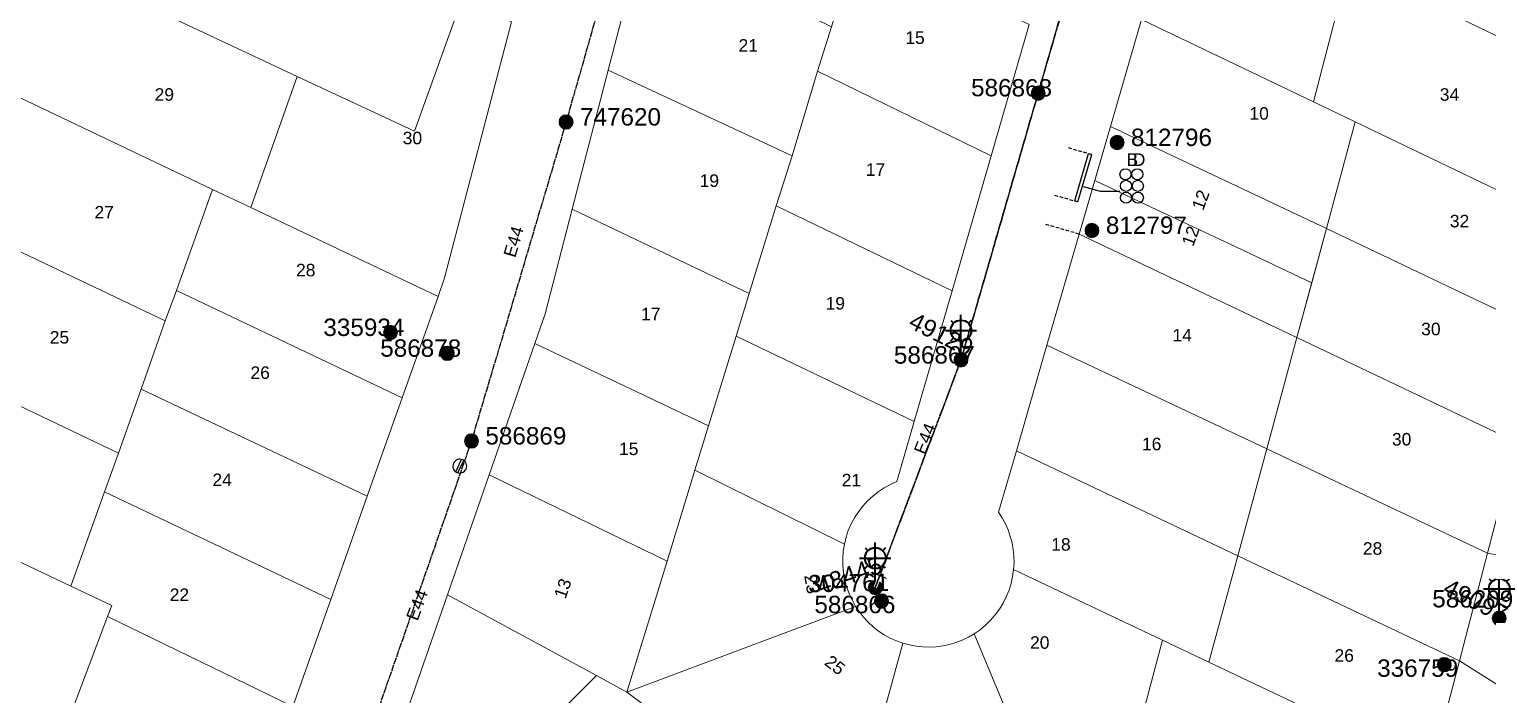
# Model space of a CAD drawing. Header units: metres. Extents: x 309867 to 310865, y 6256930 to 6257690.
# Drawn here: x 310332.5 to 310542.4, y 6257135.2 to 6257231 of the extents above; entities that cross this region are included whole.
import ezdxf
from ezdxf.enums import TextEntityAlignment as Align

# ---------------------------------------------------------------- set-up
doc = ezdxf.new("R2010")
doc.units = ezdxf.units.M
doc.linetypes.add('Cable Exist OH', pattern=[1, 1, 0])
doc.linetypes.add('DASHED', pattern=[0.75, 0.5, -0.25])
doc.layers.get('0').update_dxf_attribs({"color": 6})
for name, color, linetype, lineweight in [('Cadastre Buildings_SP_EXT', 9, 'Continuous', 5), ('Cadastre Land Parcels_SP_EXT', 9, 'Continuous', 5), ('Cadastre Roads_SP_EXT', 9, 'Continuous', 5)]:
    doc.layers.add(name, color=color, linetype=linetype, lineweight=lineweight)
for name, color, linetype in [('Duct_SP_EXT', 7, 'Continuous'), ('Equip_SP_LV_EXT', 7, 'Continuous'), ('Equip_SP_SL_EXT', 7, 'Continuous'), ('Mains_LV_EXT', 7, 'Continuous'), ('Mains_SL_EXT', 7, 'Continuous'), ('SupportsOH_SP_TR_HV_LV_SL_EXT', 7, 'Continuous')]:
    doc.layers.add(name, color=color, linetype=linetype)
doc.layers.add('UNKNOWN_FEATURES', color=1, linetype='DASHED', plot=False)
doc.styles.add('iecARIAL', font='arial.ttf', dxfattribs={"height": 2})
doc.styles.add('POLE_LABEL', font='arial.ttf')
doc.styles.get("Standard").update_dxf_attribs({"font": 'arial.ttf'})

# ---------------------------------------------------------------- blocks, each defined once
blk = doc.blocks.new('DUCT_EXT')
blk.add_circle((0, 0.8), 0.8)
at = {"flags": 1}
blk.add_attdef('Z', (0, 0), '', height=0.2, dxfattribs=at)
at = {"flags": 9}
for tag, p in [('DUCT_CODE', (0, 0)), ('XSECT_TYPE', (0, -0.2)), ('STATE', (0, -0.6)), ('FB_REFERENCE', (0, -0.4)), ('NOTES', (0, -0.8))]:
    blk.add_attdef(tag, text='', height=0.2, dxfattribs=at).set_placement(p, align=Align.MIDDLE_LEFT)
blk = doc.blocks.new('LV_OH_LINKS_CLOSED_EXT')
for p, q in [((-0.17, 4.97), (-0.17, 3)), ((0.17, 4.97), (0.17, 3))]:
    blk.add_line(p, q)
blk.add_lwpolyline([(0, 2.99, 1), (0, 4.98, 1)], format="xyb", close=True)
at = {"flags": 9}
for tag, p in [('ACTUAL_STATUS', (0, 0)), ('CONSTRUCTED_VOLTAGE', (0, -0.2)), ('OPERATING_VOLTAGE', (0, -0.6)), ('ORIENTATION', (0, -0.8)), ('OWNED_BY', (0, -1)), ('STATE', (0, -1.2)), ('SWITCH_TYPE', (0, -1.4)), ('NO_PHASES', (0, -0.4)), ('USAGE', (0, -1.6)), ('NOTES', (0, -1.8))]:
    blk.add_attdef(tag, text='', height=0.2, dxfattribs=at).set_placement(p, align=Align.MIDDLE_LEFT)
at = {"flags": 1}
blk.add_attdef('Z', (0, 0), '', height=0.2, dxfattribs=at)
blk = doc.blocks.new('SL_LANTERN_EXT')
at = {"lineweight": 40}
for p, q in [((0, 1.97), (0, 6.47)), ((-2.25, 4.22), (2.25, 4.22)), ((-1.46, 5.68), (-1.06, 5.28)), ((1.46, 5.68), (1.06, 5.28)), ((-1.46, 2.76), (-1.06, 3.16)), ((0, 0), (0, 2.72)), ((1.46, 2.76), (1.06, 3.16))]:
    blk.add_line(p, q, dxfattribs=at)
blk.add_circle((0, 4.22), 1.5, dxfattribs=at)
at = {"style": 'iecARIAL', "flags": 8}
blk.add_attdef('ASSET_NUM', (1.5, 1.5), '', height=2.5, dxfattribs=at)
for tag, p, height, flags in [('OPERATING_VOLTAGE', (0.98, -1.65), 0.2, 9), ('ORIENTATION', (0.98, -1.85), 0.2, 9), ('OWNED_BY', (0.98, -2.05), 0.2, 9), ('STATE', (0.98, -2.25), 0.2, 9), ('CONSTRUCTED_VOLTAGE', (0.98, -0.65), 0.2, 9), ('CONTROL_TYPE', (0.98, -0.85), 0.2, 9), ('LANTERN_PURPOSE', (0.98, -1.05), 0.2, 9), ('LANTERN_TYPE', (0.98, -1.25), 0.2, 9), ('NO_PHASES', (0.98, -1.45), 0.2, 9), ('LNUMBER', (2.18, -3.25), 2.5, 8), ('USAGE', (0.98, -2.45), 0.2, 9), ('CEXIST', (0.98, -2.65), 0.2, 9), ('CNEW', (0.98, -2.85), 0.2, 9), ('CNUMBER', (0.98, -3.05), 0.2, 9), ('CREMOVE', (0.98, -3.25), 0.2, 9), ('CREPLACE', (0.98, -3.45), 0.2, 9), ('LKINGHEIGHT', (0.98, -3.65), 0.2, 9), ('LBRACKET', (0.98, -3.85), 0.2, 9), ('LBRACKETVOCAB', (0.98, -4.05), 0.2, 9), ('LCATEGORY', (0.98, -4.25), 0.2, 9), ('LCHARGE1', (0.98, -4.45), 0.2, 9), ('LCHARGE1PERCENT', (0.98, -4.65), 0.2, 9), ('LCHARGE2', (0.98, -4.85), 0.2, 9), ('LCHARGE2PERCENT', (0.98, -5.05), 0.2, 9), ('LCHARGE3', (0.98, -5.25), 0.2, 9), ('LCHARGE3PERCENT', (0.98, -5.45), 0.2, 9), ('LEXIST', (0.98, -5.65), 0.2, 9), ('LLAMP', (0.98, -5.85), 0.2, 9), ('LLAMPVOCAB', (0.98, -6.05), 0.2, 9), ('LMAST', (0.98, -6.25), 0.2, 9), ('LMASTVOCAB', (0.98, -6.45), 0.2, 9), ('LNEW', (0.98, -6.65), 0.2, 9), ('LANTNUMBER', (0.98, -6.85), 0.2, 9), ('LOUTREACH', (0.98, -7.25), 0.2, 9), ('LOUTREACHVOCAB', (0.98, -7.45), 0.2, 9), ('LRATECODE', (0.98, -7.65), 0.2, 9), ('LREMOVE', (0.98, -7.85), 0.2, 9), ('LREPLACE', (0.98, -8.05), 0.2, 9), ('LTYPE', (0.98, -8.25), 0.2, 9), ('LTYPEVOCAB', (0.98, -8.45), 0.2, 9), ('STREETNAME', (0.98, -9.25), 0.2, 9), ('SUBURB', (0.98, -9.45), 0.2, 1), ('LEGEND', (0.98, -8.65), 0.2, 9), ('LOCATION', (0.98, -8.85), 0.2, 9), ('NOTES', (0.98, -9.05), 0.2, 9)]:
    blk.add_attdef(tag, p, '', height=height, dxfattribs=dict(flags=flags))
blk = doc.blocks.new('POLE_EXT')
blk.add_hatch(color=256).paths.add_polyline_path([(-1, 0, 1), (1, 0, 1)])
blk.add_lwpolyline([(-1, 0, 1), (1, 0, 1)], format="xyb", close=True)
for tag, height, flags, p in [('pNumber', 2.5, 8, (-17.84, 2.07)), ('OWNED_BY', 0.2, 9, (1.35, -0.4)), ('SPECIAL_USE', 0.2, 9, (1.35, -0.8)), ('STATE', 0.2, 9, (1.35, -1)), ('cLV', 0.2, 9, (1.35, -1.4)), ('hDepth', 0.2, 9, (1.35, -1.6)), ('hDia', 0.2, 9, (1.35, -1.8)), ('cHV', 0.2, 9, (1.35, -2)), ('PARENT', 0.2, 9, (1.35, -0.6)), ('USAGE', 0.2, 9, (1.35, -1.2)), ('LBRACKET', 0.2, 9, (1.35, -2.2)), ('cLinedev', 0.2, 9, (1.35, -3.4)), ('pExisting', 0.2, 9, (1.35, -3.8)), ('LExisting', 0.2, 9, (1.35, -2.4)), ('LANTNUMBER', 0.2, 9, (1.35, -2.6)), ('LOther', 0.2, 9, (1.35, -2.8)), ('LRemove', 0.2, 9, (1.35, -3)), ('LEGEND', 0.2, 9, (1.35, -3.2)), ('LOCATION', 0.2, 9, (1.35, -3.6)), ('PFNUMBER', 0.2, 9, (1.35, -4)), ('NEWPFNUMBER', 0.2, 9, (1.35, -4.2)), ('pFooting', 0.2, 9, (1.35, -4.4)), ('pNew', 0.2, 9, (1.35, -4.6)), ('pRelocate', 0.2, 9, (1.35, -5)), ('pRemove', 0.2, 9, (1.35, -5.2)), ('pReplace', 0.2, 9, (1.35, -5.4)), ('pStay', 0.2, 9, (1.35, -5.6)), ('pType', 0.2, 9, (1.35, -5.8)), ('cspan', 0.2, 9, (1.35, -6)), ('STREETNAME', 0.2, 9, (1.35, -6.2)), ('SUBURB', 0.2, 9, (1.35, -6.4)), ('OPERATED_BY', 0.2, 9, (1.36, -7.01)), ('NOTES', 0.2, 9, (1.35, -6.6)), ('MAINTAINED_BY', 0.2, 9, (1.36, -6.81))]:
    blk.add_attdef(tag, text='', height=height, dxfattribs=dict(flags=flags)).set_placement(p, align=Align.MIDDLE_LEFT)
at = {"style": 'POLE_LABEL'}
for tag, height, flags, p in [('ASSET_NUM', 2.5, 8, (2, 2)), ('STRUCTURE_PLANT_NUMBER', 0.2, 9, (1.35, 0.03)), ('STREET_CODE', 0.2, 9, (1.35, -0.2))]:
    blk.add_attdef(tag, text='', height=height, dxfattribs=dict(at, flags=flags)).set_placement(p, align=Align.MIDDLE_LEFT)
at = {"flags": 1}
blk.add_attdef('Z', (1.35, -7.33), '', height=0.2, dxfattribs=at)
blk = doc.blocks.new('End Shackle_EXT')
at = {"flags": 9}
blk.add_attdef('NOTES', text='', height=0.2, dxfattribs=at).set_placement((0, -1.6), align=Align.MIDDLE_LEFT)
blk.add_wipeout([(0, 0.25), (1.81, 0.25), (1.82, -0.25), (0, -0.25)])
blk.add_line((1.81, -1), (1.81, 1))
at = {"flags": 1}
blk.add_attdef('Z', (0, 0), '', height=0.2, dxfattribs=at)
at = {"flags": 9}
for tag, p in [('CONNECTOR_TYPE', (0, 0)), ('CONSTRUCTED_VOLTAGE', (0, -0.2)), ('OPERATING_VOLTAGE', (0, -0.6)), ('ORIENTATION', (0, -0.8)), ('OWNED_BY', (0, -1)), ('STATE', (0, -1.2)), ('NO_PHASES', (0, -0.4)), ('USAGE', (0, -1.4))]:
    blk.add_attdef(tag, text='', height=0.2, dxfattribs=at).set_placement(p, align=Align.MIDDLE_LEFT)

msp = doc.modelspace()

# ---------------------------------------------------------------- linework, layer by layer
at = {"layer": 'Cadastre Buildings_SP_EXT', "linetype": 'Continuous'}
msp.add_lwpolyline([(310370.45, 6257133.55), (310343.81, 6257146.49), (310337.49, 6257129.81), (310331.9, 6257132.52), (310331.4, 6257131.04), (310331.31, 6257130.77), (310359.78, 6257117.22), (310360.21, 6257118.19), (310360.71, 6257119.12), (310361.27, 6257120.01), (310361.89, 6257120.86), (310362.57, 6257121.66), (310363.31, 6257122.42), (310364.1, 6257123.12), (310364.93, 6257123.77), (310365.81, 6257124.35), (310366.35, 6257124.67), (310366.84, 6257125.06), (310367.28, 6257125.51), (310367.65, 6257126.01), (310367.95, 6257126.56), (310368.18, 6257127.15), (310370.45, 6257133.55)], close=True, dxfattribs=at)
at = {"layer": 'Cadastre Land Parcels_SP_EXT', "linetype": 'Continuous'}
for points in [[(310564, 6257238.93), (310526.74, 6257257.1), (310526.55, 6257256.25), (310522.99, 6257242.62), (310522.43, 6257240.33), (310559.64, 6257222.22), (310564, 6257238.93)], [(310522.43, 6257240.33), (310522.99, 6257242.62), (310498.89, 6257254.31), (310492.52, 6257232.35), (310517.28, 6257220.52), (310522.43, 6257240.33)], [(310375.74, 6257244.34), (310368.82, 6257247.61), (310365.37, 6257240.35), (310362.79, 6257234.93), (310360.09, 6257233.96), (310333.95, 6257246.12), (310332.57, 6257242.29), (310371.09, 6257224.18), (310387.94, 6257216.28), (310394.83, 6257235.36), (310375.74, 6257244.34)], [(310447.94, 6257231.28), (310420.89, 6257244.63), (310415.82, 6257225.05), (310442.27, 6257212.76), (310445.93, 6257224.93), (310447.94, 6257231.28)], [(310371.09, 6257224.18), (310332.57, 6257242.29), (310325.84, 6257223.62), (310358.92, 6257207.93), (310364.41, 6257205.32), (310371.09, 6257224.18)], [(310476.37, 6257231.65), (310451.68, 6257243.64), (310447.94, 6257231.28), (310445.93, 6257224.93), (310470.9, 6257212.75), (310476.37, 6257231.65)], [(310559.64, 6257222.22), (310522.43, 6257240.33), (310517.28, 6257220.52), (310523.29, 6257217.64), (310554.56, 6257202.62), (310559.64, 6257222.22)], [(310401.91, 6257232), (310394.83, 6257235.36), (310387.94, 6257216.28), (310371.09, 6257224.18), (310364.41, 6257205.32), (310391.34, 6257192.53), (310392.28, 6257195.19), (310401.91, 6257232)], [(310523.29, 6257217.64), (310517.28, 6257220.52), (310492.52, 6257232.35), (310488.06, 6257216.97), (310519.13, 6257202.28), (310523.29, 6257217.64)], [(310353.72, 6257193.4), (310358.92, 6257207.93), (310325.84, 6257223.62), (310319.04, 6257204.73), (310352.1, 6257189.03), (310353.72, 6257193.4)], [(310442.27, 6257212.76), (310415.82, 6257225.05), (310410.65, 6257205.09), (310436.12, 6257192.96), (310439.98, 6257205.57), (310442.27, 6257212.76)], [(310470.9, 6257212.75), (310445.93, 6257224.93), (310442.27, 6257212.76), (310439.98, 6257205.57), (310465.29, 6257193.35), (310470.9, 6257212.75)], [(310519.13, 6257202.28), (310488.06, 6257216.97), (310485.81, 6257209.2), (310493.09, 6257205.77), (310505.29, 6257200.03), (310517.03, 6257194.5), (310519.13, 6257202.28)], [(310554.56, 6257202.62), (310523.29, 6257217.64), (310519.13, 6257202.28), (310550.57, 6257187.32), (310554.56, 6257202.62)], [(310517.03, 6257194.5), (310505.29, 6257200.03), (310493.09, 6257205.77), (310485.81, 6257209.2), (310483.57, 6257201.49), (310514.89, 6257186.63), (310517.03, 6257194.5)], [(310364.41, 6257205.32), (310358.92, 6257207.93), (310353.72, 6257193.4), (310386.17, 6257177.95), (310391.34, 6257192.53), (310364.41, 6257205.32)], [(310345.36, 6257169.99), (310348.64, 6257179.17), (310352.1, 6257189.03), (310319.04, 6257204.73), (310312.24, 6257185.81), (310345.36, 6257169.99)], [(310436.12, 6257192.96), (310410.65, 6257205.09), (310406.75, 6257190.02), (310405.27, 6257185.77), (310430.27, 6257173.94), (310434.22, 6257186.8), (310436.12, 6257192.96)], [(310459.85, 6257174.53), (310465.29, 6257193.35), (310439.98, 6257205.57), (310436.12, 6257192.96), (310434.22, 6257186.8), (310459.85, 6257174.53)], [(310550.57, 6257187.32), (310519.13, 6257202.28), (310514.89, 6257186.63), (310546.47, 6257171.55), (310550.57, 6257187.32)], [(310514.89, 6257186.63), (310483.57, 6257201.49), (310478.93, 6257185.5), (310510.55, 6257170.59), (310514.89, 6257186.63)], [(310386.17, 6257177.95), (310353.72, 6257193.4), (310352.1, 6257189.03), (310348.64, 6257179.17), (310381.16, 6257163.81), (310386.17, 6257177.95)], [(310343.37, 6257164.4), (310345.36, 6257169.99), (310312.24, 6257185.81), (310305.34, 6257166.64), (310338.51, 6257150.86), (310343.37, 6257164.4)], [(310428.3, 6257167.52), (310430.27, 6257173.94), (310405.27, 6257185.77), (310398.69, 6257166.85), (310424.3, 6257154.45), (310428.3, 6257167.52)], [(310459.85, 6257174.53), (310434.22, 6257186.8), (310430.27, 6257173.94), (310428.3, 6257167.52), (310449.79, 6257156.91), (310450.04, 6257157.9), (310450.36, 6257158.87), (310450.77, 6257159.8), (310451.25, 6257160.7), (310451.81, 6257161.55), (310452.43, 6257162.36), (310453.12, 6257163.11), (310453.87, 6257163.81), (310454.67, 6257164.43), (310455.52, 6257164.99), (310456.42, 6257165.48), (310457.35, 6257165.89), (310459.85, 6257174.53)], [(310510.55, 6257170.59), (310478.93, 6257185.5), (310474.54, 6257170.33), (310506.39, 6257155.23), (310510.55, 6257170.59)], [(310546.47, 6257171.55), (310514.89, 6257186.63), (310510.55, 6257170.59), (310542.31, 6257155.59), (310546.47, 6257171.55)], [(310381.16, 6257163.81), (310348.64, 6257179.17), (310345.36, 6257169.99), (310343.37, 6257164.4), (310375.9, 6257148.94), (310381.16, 6257163.81)], [(310506.39, 6257155.23), (310474.54, 6257170.33), (310471.97, 6257161.49), (310472.49, 6257160.68), (310472.95, 6257159.82), (310473.34, 6257158.94), (310473.66, 6257158.02), (310473.91, 6257157.09), (310474.08, 6257156.13), (310474.17, 6257155.17), (310474.2, 6257154.2), (310474.14, 6257153.24), (310495.56, 6257143.11), (310502.24, 6257139.93), (310506.39, 6257155.23)], [(310542.31, 6257155.59), (310510.55, 6257170.59), (310506.39, 6257155.23), (310538.28, 6257140.1), (310542.31, 6257155.59)], [(310343.81, 6257146.49), (310344.41, 6257148.06), (310338.51, 6257150.86), (310305.34, 6257166.64), (310298.8, 6257148.51), (310331.9, 6257132.52), (310337.49, 6257129.81), (310343.81, 6257146.49)], [(310424.3, 6257154.45), (310398.69, 6257166.85), (310392.7, 6257149.61), (310414.14, 6257138), (310418.5, 6257135.63), (310424.3, 6257154.45)], [(310451.38, 6257147.93), (310450.9, 6257148.87), (310450.47, 6257149.8), (310450.12, 6257150.78), (310449.85, 6257151.78), (310449.66, 6257152.79), (310449.57, 6257153.82), (310449.55, 6257154.86), (310449.63, 6257155.89), (310449.79, 6257156.91), (310428.3, 6257167.52), (310424.3, 6257154.45), (310418.5, 6257135.63), (310451.38, 6257147.93)], [(310375.9, 6257148.94), (310343.37, 6257164.4), (310338.51, 6257150.86), (310344.41, 6257148.06), (310343.81, 6257146.49), (310370.45, 6257133.55), (310375.9, 6257148.94)], [(310538.28, 6257140.1), (310506.39, 6257155.23), (310502.24, 6257139.93), (310534.27, 6257124.71), (310538.28, 6257140.1)], [(310495.56, 6257143.11), (310474.14, 6257153.24), (310474, 6257152.23), (310473.78, 6257151.23), (310473.48, 6257150.26), (310473.09, 6257149.32), (310472.63, 6257148.41), (310472.1, 6257147.54), (310471.5, 6257146.72), (310470.83, 6257145.95), (310470.1, 6257145.24), (310469.31, 6257144.59), (310468.48, 6257143.98), (310485.14, 6257103.94), (310488.21, 6257115.48), (310491.63, 6257128.3), (310495.56, 6257143.11)], [(310414.14, 6257138), (310392.7, 6257149.61), (310382.24, 6257119.54), (310383.5, 6257115.83), (310389.22, 6257113.1), (310414.14, 6257138)], [(310458.21, 6257142.65), (310457.29, 6257142.98), (310456.4, 6257143.38), (310455.54, 6257143.86), (310454.72, 6257144.4), (310453.95, 6257145), (310453.23, 6257145.66), (310452.56, 6257146.38), (310451.96, 6257147.15), (310451.38, 6257147.93), (310418.5, 6257135.63), (310420.97, 6257133.81), (310428.73, 6257130.1), (310436.48, 6257126.4), (310451.87, 6257119.56), (310458.21, 6257142.65)], [(310485.14, 6257103.94), (310468.48, 6257143.98), (310467.64, 6257143.52), (310466.76, 6257143.1), (310465.85, 6257142.75), (310464.93, 6257142.48), (310463.98, 6257142.27), (310463.01, 6257142.15), (310462.04, 6257142.09), (310461.07, 6257142.12), (310460.11, 6257142.22), (310459.15, 6257142.4), (310458.21, 6257142.65), (310451.87, 6257119.56), (310467.23, 6257112.24), (310482.84, 6257104.8), (310485.09, 6257103.72), (310485.14, 6257103.94)], [(310502.24, 6257139.93), (310495.56, 6257143.11), (310491.63, 6257128.3), (310530.36, 6257109.82), (310534.27, 6257124.71), (310502.24, 6257139.93)], [(310420.97, 6257133.81), (310418.5, 6257135.63), (310414.14, 6257138), (310389.22, 6257113.1), (310396.2, 6257109.76), (310412.67, 6257101.86), (310420.97, 6257133.81)]]:
    msp.add_lwpolyline(points, close=True, dxfattribs=at)
at = {"layer": 'Cadastre Roads_SP_EXT', "linetype": 'Continuous'}
for points in [[(310382.24, 6257119.54), (310392.7, 6257149.61), (310398.69, 6257166.85), (310405.27, 6257185.77), (310406.75, 6257190.02), (310410.65, 6257205.09), (310415.82, 6257225.05), (310420.89, 6257244.63)], [(310401.91, 6257232), (310392.28, 6257195.19), (310391.34, 6257192.53), (310386.17, 6257177.95), (310381.16, 6257163.81), (310375.9, 6257148.94), (310370.45, 6257133.55)], [(310476.37, 6257231.65), (310470.9, 6257212.75), (310465.29, 6257193.35), (310459.85, 6257174.53), (310457.35, 6257165.89), (310456.42, 6257165.48), (310455.52, 6257164.99), (310454.67, 6257164.43), (310453.87, 6257163.81), (310453.12, 6257163.11), (310452.43, 6257162.36), (310451.81, 6257161.55), (310451.25, 6257160.7), (310450.77, 6257159.8), (310450.36, 6257158.87), (310450.04, 6257157.9), (310449.79, 6257156.91), (310449.63, 6257155.89), (310449.55, 6257154.86), (310449.57, 6257153.82), (310449.66, 6257152.79), (310449.85, 6257151.78), (310450.12, 6257150.78), (310450.47, 6257149.8), (310450.9, 6257148.87), (310451.38, 6257147.93), (310451.96, 6257147.15), (310452.56, 6257146.38), (310453.23, 6257145.66), (310453.95, 6257145), (310454.72, 6257144.4), (310455.54, 6257143.86), (310456.4, 6257143.38), (310457.29, 6257142.98), (310458.21, 6257142.65), (310459.15, 6257142.4), (310460.11, 6257142.22), (310461.07, 6257142.12), (310462.04, 6257142.09), (310463.01, 6257142.15), (310463.98, 6257142.27), (310464.93, 6257142.48), (310465.85, 6257142.75), (310466.76, 6257143.1), (310467.64, 6257143.52), (310468.48, 6257143.98), (310469.31, 6257144.59), (310470.1, 6257145.24), (310470.83, 6257145.95), (310471.5, 6257146.72), (310472.1, 6257147.54), (310472.63, 6257148.41), (310473.09, 6257149.32), (310473.48, 6257150.26), (310473.78, 6257151.23), (310474, 6257152.23), (310474.14, 6257153.24), (310474.2, 6257154.2), (310474.17, 6257155.17), (310474.08, 6257156.13), (310473.91, 6257157.09), (310473.66, 6257158.02), (310473.34, 6257158.94), (310472.95, 6257159.82), (310472.49, 6257160.68), (310471.97, 6257161.49), (310474.54, 6257170.33), (310478.93, 6257185.5), (310483.57, 6257201.49), (310488.06, 6257216.97), (310492.52, 6257232.35)], [(310546.47, 6257171.55), (310542.31, 6257155.59), (310551.01, 6257153.92)]]:
    msp.add_lwpolyline(points, dxfattribs=at)
msp.add_lwpolyline([(310556.91, 6257128.36), (310548.78, 6257133.48), (310538.28, 6257140.1), (310534.27, 6257124.71), (310530.36, 6257109.82), (310527.12, 6257097.32), (310523.98, 6257085.23), (310521.91, 6257077.3), (310520.22, 6257070.81), (310516.3, 6257055.67), (310524.91, 6257054), (310536.89, 6257051.67), (310542.02, 6257071.22), (310547.13, 6257090.79), (310552.23, 6257110.39), (310556.91, 6257128.36)], close=True, dxfattribs=at)
at = {"layer": 'Duct_SP_EXT'}
for p, q in [((310482.94, 6257206.26), (310484.92, 6257213.08)), ((310483.4, 6257206.12), (310485.38, 6257212.94)), ((310484.92, 6257213.08), (310485.15, 6257213.01)), ((310485.38, 6257212.94), (310485.15, 6257213.01)), ((310482.94, 6257206.26), (310483.17, 6257206.19)), ((310483.4, 6257206.12), (310483.17, 6257206.19))]:
    msp.add_line(p, q, dxfattribs=at)
msp.add_lwpolyline([(310489.43, 6257207.62), (310486.66, 6257207.62), (310484.21, 6257208.3)], dxfattribs=at)
at = {"layer": 'Mains_LV_EXT', "linetype": 'Cable Exist OH'}
for points in [[(310421.63, 6257259.32), (310409.76, 6257217.61)], [(310477.67, 6257221.77), (310482.61, 6257238.84)], [(310466.57, 6257183.4), (310477.67, 6257221.77)], [(310409.76, 6257217.61), (310396.15, 6257171.73)], [(310396.15, 6257171.73), (310376.36, 6257114.79)]]:
    msp.add_lwpolyline(points, dxfattribs=at)
at = {"layer": 'Mains_SL_EXT', "linetype": 'Cable Exist OH'}
msp.add_lwpolyline([(310488.67, 6257259.8), (310477.67, 6257221.77), (310466.57, 6257183.4)], dxfattribs=at)
at = {"layer": 'UNKNOWN_FEATURES'}
for points in [[(310481.98, 6257213.93), (310485.15, 6257213.01)], [(310480, 6257207.11), (310483.17, 6257206.19)], [(310483.57, 6257201.49), (310478.77, 6257202.88)]]:
    msp.add_lwpolyline(points, dxfattribs=at)

# ---------------------------------------------------------------- block references
at = {"layer": 'Duct_SP_EXT'}
for p in [(310490.23, 6257209.3), (310491.93, 6257209.3), (310490.31, 6257207.63), (310492.01, 6257207.63), (310490.31, 6257205.93), (310492.01, 6257205.93)]:
    msp.add_blockref('DUCT_EXT', p, dxfattribs=at)
at = {"layer": 'Equip_SP_LV_EXT', "rotation": 155.0365057245667}
msp.add_blockref('LV_OH_LINKS_CLOSED_EXT', (310396.15, 6257171.73), dxfattribs=at)
at = {"layer": 'Equip_SP_SL_EXT'}
ref = msp.add_blockref('SL_LANTERN_EXT', (310466.57, 6257183.4), dxfattribs=at)
ref.add_attrib('ASSET_NUM', '49129', dxfattribs={"layer": '0', "height": 2.5, "rotation": 333.2998, "style": 'iecARIAL'}).set_placement((310468.07, 6257184.9), align=Align.MIDDLE_RIGHT)
ref = msp.add_blockref('SL_LANTERN_EXT', (310454.24, 6257150.67), dxfattribs=at)
ref.add_attrib('ASSET_NUM', '48445', dxfattribs={"layer": '0', "height": 2.5, "rotation": 19.4347, "style": 'iecARIAL'}).set_placement((310455.74, 6257152.17), align=Align.BOTTOM_RIGHT)
ref = msp.add_blockref('SL_LANTERN_EXT', (310544, 6257146.23), dxfattribs=at)
ref.add_attrib('ASSET_NUM', '49097', dxfattribs={"layer": '0', "height": 2.5, "rotation": 333.4331, "style": 'iecARIAL'}).set_placement((310545.5, 6257147.73), align=Align.TOP_RIGHT)
at = {"layer": 'SupportsOH_SP_TR_HV_LV_SL_EXT'}
ref = msp.add_blockref('POLE_EXT', (310477.67, 6257221.77), dxfattribs=at)
ref.add_attrib('ASSET_NUM', '586868', dxfattribs={"layer": '0', "height": 2.5, "rotation": 359.7508, "style": 'POLE_LABEL'}).set_placement((310479.67, 6257222.52), align=Align.MIDDLE_RIGHT)
ref = msp.add_blockref('POLE_EXT', (310409.76, 6257217.61), dxfattribs=at)
ref.add_attrib('ASSET_NUM', '747620', dxfattribs={"layer": '0', "height": 2.5, "style": 'POLE_LABEL'}).set_placement((310411.76, 6257218.36), align=Align.MIDDLE_LEFT)
ref = msp.add_blockref('POLE_EXT', (310489.02, 6257214.66), dxfattribs=at)
ref.add_attrib('ASSET_NUM', '812796', dxfattribs={"layer": '0', "height": 2.5, "style": 'POLE_LABEL'}).set_placement((310491.02, 6257215.41), align=Align.MIDDLE_LEFT)
ref = msp.add_blockref('POLE_EXT', (310485.41, 6257202.02), dxfattribs=at)
ref.add_attrib('ASSET_NUM', '812797', dxfattribs={"layer": '0', "height": 2.5, "style": 'POLE_LABEL'}).set_placement((310487.41, 6257202.77), align=Align.MIDDLE_LEFT)
ref = msp.add_blockref('POLE_EXT', (310384.5, 6257187.34), dxfattribs=at)
ref.add_attrib('ASSET_NUM', '335934', dxfattribs={"layer": '0', "height": 2.5, "style": 'POLE_LABEL'}).set_placement((310386.5, 6257188.09), align=Align.MIDDLE_RIGHT)
ref = msp.add_blockref('POLE_EXT', (310392.68, 6257184.34), dxfattribs=at)
ref.add_attrib('ASSET_NUM', '586878', dxfattribs={"layer": '0', "height": 2.5, "rotation": 359.8946, "style": 'POLE_LABEL'}).set_placement((310394.68, 6257185.09), align=Align.MIDDLE_RIGHT)
ref = msp.add_blockref('POLE_EXT', (310466.57, 6257183.4), dxfattribs=at)
ref.add_attrib('ASSET_NUM', '586867', dxfattribs={"layer": '0', "height": 2.5, "rotation": 0.2506, "style": 'POLE_LABEL'}).set_placement((310468.57, 6257184.15), align=Align.MIDDLE_RIGHT)
ref = msp.add_blockref('POLE_EXT', (310396.15, 6257171.73), dxfattribs=at)
ref.add_attrib('ASSET_NUM', '586869', dxfattribs={"layer": '0', "height": 2.5, "style": 'POLE_LABEL'}).set_placement((310398.15, 6257172.48), align=Align.MIDDLE_LEFT)
ref = msp.add_blockref('POLE_EXT', (310454.24, 6257150.67), dxfattribs=at)
ref.add_attrib('ASSET_NUM', '304761', dxfattribs={"layer": '0', "height": 2.5, "rotation": 1, "style": 'POLE_LABEL'}).set_placement((310456.24, 6257151.42), align=Align.MIDDLE_RIGHT)
ref = msp.add_blockref('POLE_EXT', (310544, 6257146.23), dxfattribs=at)
ref.add_attrib('ASSET_NUM', '586209', dxfattribs={"layer": '0', "height": 2.5, "rotation": 359.6193, "style": 'POLE_LABEL'}).set_placement((310546, 6257146.98), align=Align.BOTTOM_RIGHT)
ref = msp.add_blockref('POLE_EXT', (310455.13, 6257148.72), dxfattribs=dict(at, rotation=359.9046617209688))
ref.add_attrib('ASSET_NUM', '586866', dxfattribs={"layer": '0', "height": 2.5, "style": 'POLE_LABEL'}).set_placement((310457.13, 6257149.47), align=Align.TOP_RIGHT)
ref = msp.add_blockref('POLE_EXT', (310536.09, 6257139.57), dxfattribs=at)
ref.add_attrib('ASSET_NUM', '336759', dxfattribs={"layer": '0', "height": 2.5, "style": 'POLE_LABEL'}).set_placement((310538.09, 6257140.32), align=Align.TOP_RIGHT)

# ---------------------------------------------------------------- texts
at = {"layer": 'Cadastre Land Parcels_SP_EXT'}
for s, p in [('21', (310434.57, 6257227.73)), ('15', (310458.56, 6257228.85)), ('29', (310350.57, 6257220.67)), ('34', (310535.44, 6257220.67)), ('10', (310508.06, 6257217.95)), ('30', (310386.26, 6257214.41)), ('17', (310452.88, 6257209.87)), ('19', (310428.97, 6257208.28)), ('27', (310341.92, 6257203.74)), ('32', (310536.89, 6257202.46)), ('28', (310370.91, 6257195.42)), ('19', (310447.09, 6257190.64)), ('17', (310420.55, 6257189.1)), ('25', (310335.48, 6257185.75)), ('14', (310496.99, 6257186.05)), ('30', (310532.77, 6257186.94)), ('26', (310364.36, 6257180.67)), ('30', (310528.56, 6257171.09)), ('15', (310417.37, 6257169.71)), ('16', (310492.6, 6257170.41)), ('24', (310358.89, 6257165.26)), ('21', (310449.41, 6257165.21)), ('18', (310479.55, 6257155.96)), ('28', (310524.38, 6257155.38)), ('22', (310352.74, 6257148.72)), ('20', (310476.5, 6257141.85)), ('26', (310520.3, 6257139.99))]:
    msp.add_text(s, height=1.8, dxfattribs=at).set_placement(p)
for s, rotation, p in [('12', 69.5225, (310501.4, 6257204.79)), ('12', 69.523, (310499.95, 6257199.6)), ('13', 70.8303, (310409.67, 6257148.91)), ('23', 279.9849, (310444, 6257152.39)), ('25', 322.196, (310446.79, 6257139.66))]:
    msp.add_text(s, height=1.8, rotation=rotation, dxfattribs=at).set_placement(p)
at = {"layer": 'Duct_SP_EXT'}
for s, p in [('B', (310490.38, 6257211.3)), ('D', (310491.28, 6257211.3))]:
    msp.add_text(s, height=1.8, dxfattribs=at).set_placement(p)
at = {"layer": 'Mains_LV_EXT'}
for rotation, p in [(73.4797, (310402.44, 6257198)), (68.269, (310461.4, 6257169.67)), (69.7458, (310388.39, 6257145.75))]:
    msp.add_text('E44', height=1.8, rotation=rotation, dxfattribs=at).set_placement(p)

# ---------------------------------------------------------------- next in the draw order: block references
at = {"layer": 'Mains_LV_EXT', "rotation": 68.26896716517768}
msp.add_blockref('End Shackle_EXT', (310454.24, 6257150.67), dxfattribs=at)

# ---------------------------------------------------------------- next in the draw order: linework, layer by layer
at = {"layer": 'Mains_LV_EXT', "linetype": 'Cable Exist OH'}
msp.add_lwpolyline([(310454.24, 6257150.67), (310466.57, 6257183.4)], dxfattribs=at)
at = {"layer": 'Mains_SL_EXT', "linetype": 'Cable Exist OH'}
msp.add_lwpolyline([(310466.57, 6257183.4), (310454.24, 6257150.67)], dxfattribs=at)

doc.saveas('drawing.dxf')
